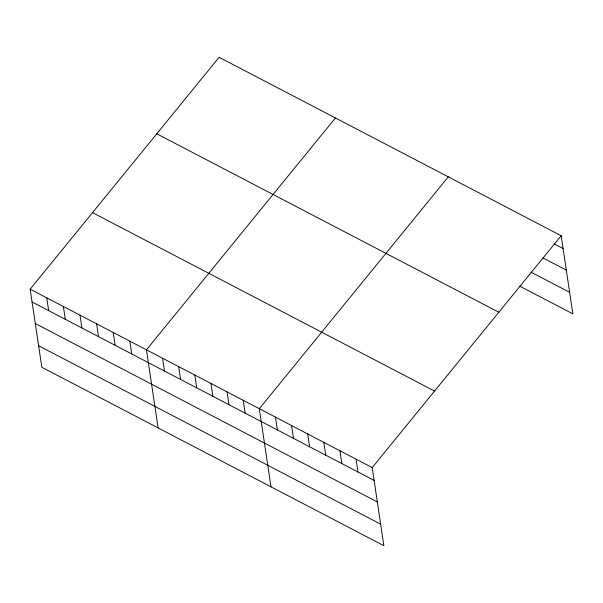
<?xml version="1.0" encoding="UTF-8"?>
<svg xmlns="http://www.w3.org/2000/svg" width="603" height="603" viewBox="0 0 603 603"><rect width="100%" height="100%" fill="white"/><g stroke="black" fill="none" stroke-linecap="round" stroke-linejoin="round"><path stroke-width="0.9" d="M561.174 235.735L372.202 467.596L383.87 545.715L41.826 367.265L30.15 289.154L219.13 57.285L561.174 235.735L572.85 313.846L519.635 286.086M335.426 117.962L146.446 349.823L158.122 427.942M448.3 176.845L259.32 408.713L270.996 486.825M554.225 243.929L563.089 248.549M542.934 257.903L566.315 270.099M530.926 272.111L569.631 292.297M156.765 133.806L498.817 312.248M92.515 212.64L434.559 391.083M30.15 289.154L372.202 467.596M32.065 301.975L374.116 480.418M35.283 323.517L377.335 501.967M38.607 345.723L380.651 524.165M356.072 459.185L357.986 472.006M339.949 450.773L341.863 463.594M323.826 442.361L325.741 455.182M307.696 433.949L309.61 446.77M291.573 425.537L293.488 438.358M275.45 417.125L277.365 429.947M243.197 400.302L245.112 413.123M227.075 391.89L228.989 404.703M210.944 383.478L212.867 396.292M194.822 375.066L196.736 387.88M178.699 366.647L180.614 379.468M162.569 358.235L164.491 371.056M129.833 341.155L131.748 353.976M113.221 332.487L115.135 345.308M96.608 323.826L98.523 336.64M79.988 315.158L81.91 327.972M63.375 306.49L65.29 319.311M46.763 297.822L48.677 310.643"/></g></svg>
